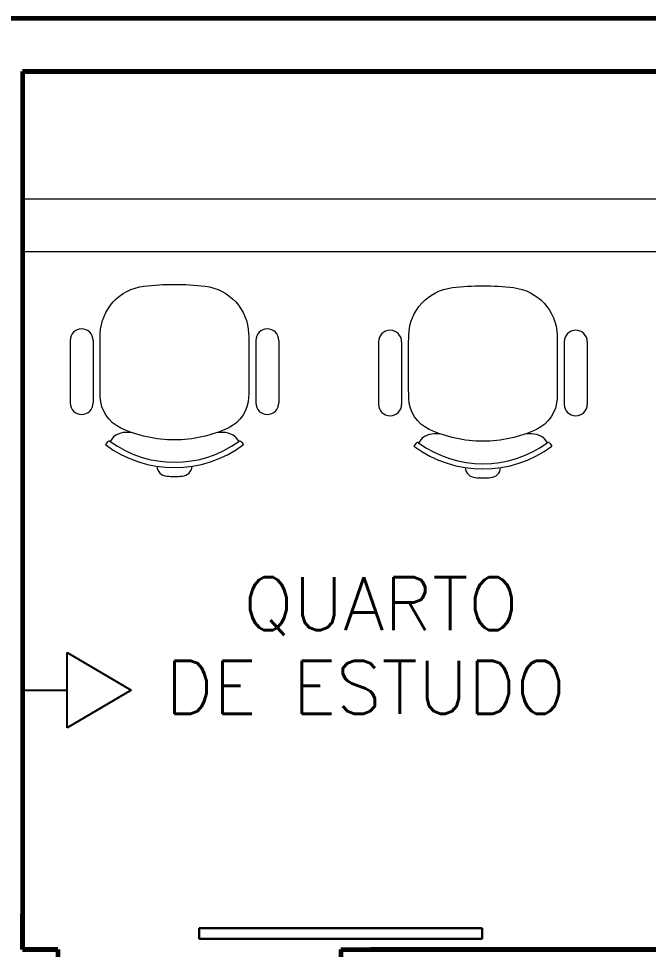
# Model space of a CAD drawing. Header units: millimetres. Extents: x 1127 to 14330, y -137 to 7568.
# Drawn here: x 12974 to 13152.1, y 7043.7 to 7307 of the extents above; entities that cross this region are included whole.
import ezdxf

# ---------------------------------------------------------------- set-up
doc = ezdxf.new("R2010")
doc.units = ezdxf.units.MM
doc.header["$LTSCALE"] = 0.01
for name, color, linetype, lineweight in [('0.05', 8, 'Continuous', 5), ('0.35', 150, 'Continuous', 35), ('0.60', 4, 'Continuous', 60)]:
    doc.layers.add(name, color=color, linetype=linetype, lineweight=lineweight)
doc.styles.add('ROMANS', font='romans.shx')

msp = doc.modelspace()

# ---------------------------------------------------------------- linework, layer by layer
at = {"color": 7}
for p, q in [((12987.782, 7127.638), (13005.851, 7116.991)), ((12987.782, 7106.345), (12987.782, 7127.638)), ((12975.091, 7116.991), (12987.782, 7116.991)), ((13005.851, 7116.991), (12987.782, 7106.345))]:
    msp.add_line(p, q, dxfattribs=at)
at = {"color": 7, "lineweight": 30}
for p, q in [((13025.091, 7046.66), (13025.091, 7049.66)), ((13105.091, 7049.66), (13025.091, 7049.66)), ((13105.091, 7049.66), (13105.091, 7046.66)), ((13025.091, 7046.66), (13105.091, 7046.66))]:
    msp.add_line(p, q, dxfattribs=at)
at = {"layer": '0.05'}
for p, q in [((12975.091, 7256.049), (13280.091, 7256.049)), ((13245.091, 7241.049), (12975.091, 7241.049)), ((12988.606, 7215.989), (12988.606, 7198.278)), ((12995.106, 7215.989), (12995.106, 7198.278)), ((13041.09, 7215.989), (13041.09, 7198.278)), ((13047.59, 7215.989), (13047.59, 7198.278)), ((13075.808, 7215.602), (13075.808, 7197.891)), ((13082.308, 7215.602), (13082.308, 7197.891)), ((13128.292, 7215.602), (13128.292, 7197.891)), ((13134.792, 7215.602), (13134.792, 7197.891)), ((13000.907, 7188.739), (12999.9, 7187.397)), ((13035.289, 7188.739), (13036.296, 7187.397)), ((13088.109, 7188.352), (13087.102, 7187.009)), ((13122.491, 7188.352), (13123.497, 7187.009)), ((12999.2, 7187.297), (12998.598, 7186.494)), ((13036.996, 7187.297), (13037.598, 7186.494)), ((13086.402, 7186.909), (13085.8, 7186.106)), ((13124.197, 7186.909), (13124.8, 7186.106))]:
    msp.add_line(p, q, dxfattribs=at)
for points in [[(13039.098, 7215.58), (13039.098, 7202.772, -0.0073855), (13039.057, 7199.966, -0.283766), (13033.277, 7191.194, -0.1092477), (13018.098, 7187.837, -0.1092477), (13002.919, 7191.194, -0.283766), (12997.139, 7199.966, -0.0073855), (12997.098, 7202.772), (12997.098, 7215.58, -0.0075456), (12997.132, 7217.843, -0.3710314), (13009.457, 7231.321, -0.0298757), (13018.098, 7231.837, -0.0298757), (13026.739, 7231.321, -0.3710314), (13039.064, 7217.843, -0.0075456)], [(13126.3, 7215.192), (13126.3, 7202.385, -0.0073855), (13126.258, 7199.579, -0.283766), (13120.479, 7190.807, -0.1092477), (13105.3, 7187.45, -0.1092477), (13090.12, 7190.807, -0.283766), (13084.341, 7199.579, -0.0073855), (13084.3, 7202.385), (13084.3, 7215.192, -0.0075456), (13084.334, 7217.455, -0.3710314), (13096.659, 7230.933, -0.0298757), (13105.3, 7231.45, -0.0298757), (13113.941, 7230.933, -0.3710314), (13126.266, 7217.455, -0.0075456)]]:
    msp.add_lwpolyline(points, format="xyb", close=True, dxfattribs=at)
for centre, radius, start, end in [((12991.856, 7215.989), 3.25, 0, 180), ((13044.34, 7215.989), 3.25, 0, 180), ((13079.058, 7215.602), 3.25, 0, 180), ((13131.542, 7215.602), 3.25, 0, 180), ((12991.856, 7198.278), 3.25, 180, 0), ((13044.34, 7198.278), 3.25, 180, 0), ((13079.058, 7197.891), 3.25, 180, 0), ((13131.542, 7197.891), 3.25, 180, 0), ((13004.771, 7183.355), 6.627, 74.26037, 125.65949), ((13031.425, 7183.355), 6.627, 54.34051, 105.73963), ((13091.973, 7182.967), 6.627, 74.26037, 125.65949), ((13118.627, 7182.967), 6.627, 54.34051, 105.73963), ((13018.098, 7212.494), 32.5, 233.1301, 306.8699), ((12999.6, 7186.997), 0.5, 54.0396, 143.1301), ((13018.098, 7212.494), 31, 234.0396, 305.9604), ((13036.596, 7186.997), 0.5, 36.8699, 125.9604), ((13105.3, 7212.106), 32.5, 233.1301, 306.8699), ((13086.802, 7186.609), 0.5, 54.0396, 143.1301), ((13105.3, 7212.106), 31, 234.0396, 305.9604), ((13123.797, 7186.609), 0.5, 36.8699, 125.9604), ((13016.098, 7180.556), 3, 183.37191, 266.41668), ((13020.098, 7180.556), 3, 273.58332, 356.62809), ((13018.098, 7212.494), 35, 266.41668, 273.58332), ((13103.3, 7180.169), 3, 183.37191, 266.41668), ((13107.3, 7180.169), 3, 273.58332, 356.62809), ((13105.3, 7212.106), 35, 266.41668, 273.58332)]:
    msp.add_arc(centre, radius, start, end, dxfattribs=at)
at = {"layer": '0.35'}
msp.add_line((13330.091, 7307.049), (12149.091, 7307.049), dxfattribs=at)
at = {"layer": '0.60'}
for p, q in [((13315.091, 7307.049), (12960.091, 7307.049)), ((12975.091, 7292.049), (12975.091, 7043.66)), ((13315.091, 7292.049), (12975.091, 7292.049)), ((12975.091, 7292.049), (13315.091, 7292.049)), ((13315.091, 7292.049), (13073.591, 7292.049)), ((13080.091, 7292.049), (13315.091, 7292.049)), ((12975.091, 7043.66), (12975.091, 7053.66)), ((12975.091, 7043.66), (12985.091, 7043.66)), ((12985.091, 7043.66), (12975.091, 7043.66)), ((12975.091, 7043.66), (12985.091, 7043.66)), ((12985.091, 7043.66), (12985.091, 7028.66)), ((13065.091, 7043.66), (13315.091, 7043.66)), ((13065.091, 7043.66), (13065.091, 7028.66)), ((13315.091, 7043.66), (13073.591, 7043.66)), ((13080.091, 7043.66), (13315.091, 7043.66))]:
    msp.add_line(p, q, dxfattribs=at)

# ---------------------------------------------------------------- texts
at = {"color": 7, "linetype": 'Continuous', "lineweight": 30, "style": 'ROMANS'}
for s, p in [('QUARTO ', (13037.561, 7133.993)), ('DE ESTUDO', (13015.562, 7110.34))]:
    msp.add_text(s, height=15, dxfattribs=at).set_placement(p)

doc.saveas('drawing.dxf')
